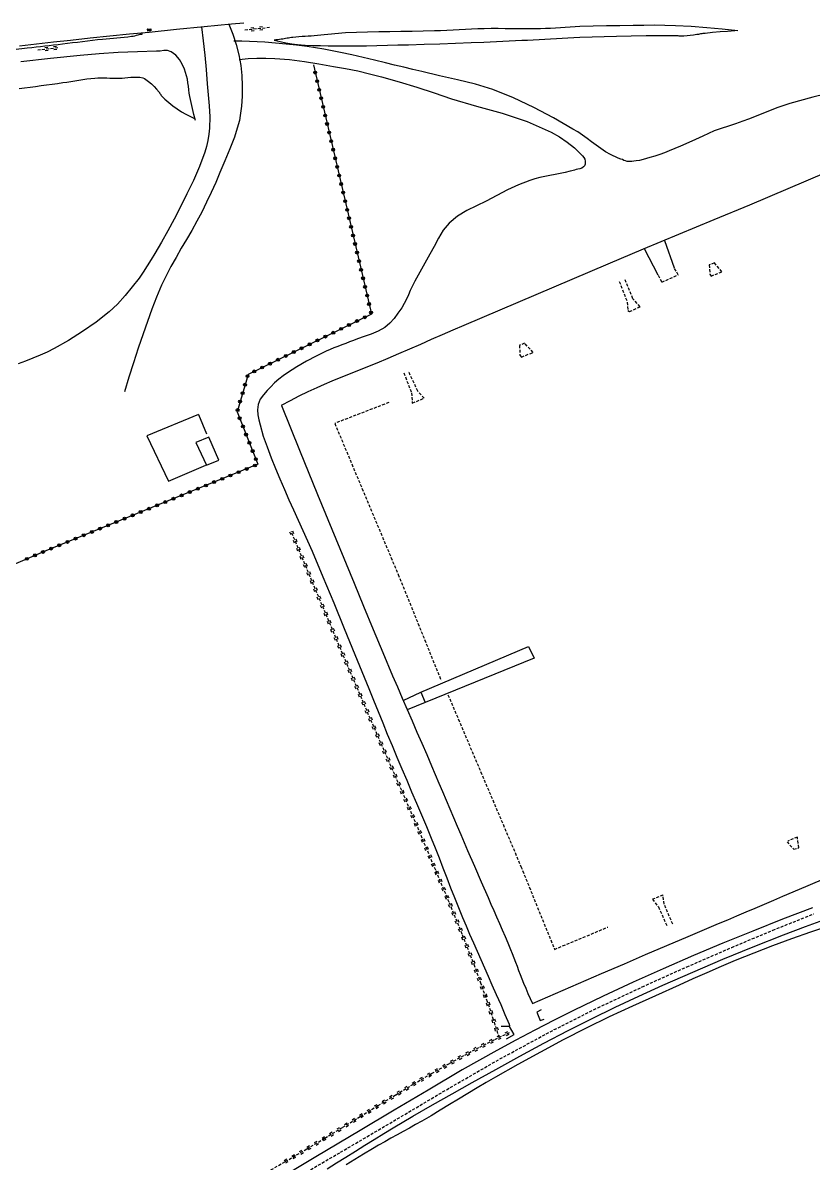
# Model space of a CAD drawing. Header units: millimetres. Extents: x 163000 to 164000, y 125000 to 126000.
# Drawn here: x 163641.3 to 163776, y 125805.7 to 126000 of the extents above; entities that cross this region are included whole.
import ezdxf

# ---------------------------------------------------------------- set-up
doc = ezdxf.new("R2010")
doc.units = ezdxf.units.MM
doc.linetypes.add('DASHED', pattern=[0.75, 0.5, -0.25])
doc.layers.get('0').update_dxf_attribs({"linetype": 'CONTINUOUS'})
for name, color, linetype in [('W0001', 6, 'DASHED'), ('W0008', 7, 'CONTINUOUS'), ('W0010', 4, 'CONTINUOUS'), ('W0071', 7, 'CONTINUOUS'), ('W0104', 1, 'CONTINUOUS'), ('W0105', 7, 'CONTINUOUS'), ('W0112', 1, 'DASHED'), ('W0120', 7, 'CONTINUOUS'), ('W0211', 2, 'CONTINUOUS'), ('W0214', 2, 'CONTINUOUS'), ('W0220', 5, 'DASHED'), ('W0323', 7, 'CONTINUOUS'), ('W0401', 7, 'CONTINUOUS'), ('W0510', 5, 'CONTINUOUS')]:
    doc.layers.add(name, color=color, linetype=linetype)

# ---------------------------------------------------------------- blocks, each defined once
blk = doc.blocks.new('T401')
for p, q in [((-0.3, 0.3), (0, 0.3)), ((-0.3, -0.25), (-0.3, 0.3)), ((-0.3, 0.15), (0, 0.15)), ((-0.3, 0), (0, 0)), ((0, 0.3), (0, -0.25)), ((-0.3, -0.15), (0, -0.15)), ((-0.3, -0.25), (-0.3, -0.3)), ((-0.3, -0.3), (0, -0.3)), ((0, -0.3), (0, -0.25))]:
    blk.add_line(p, q)
blk = doc.blocks.new('t220o')
at = {"color": 0, "linetype": 'Continuous'}
for p, q in [((-0.25, 0.25), (0.25, 0.25)), ((-0.25, -0.25), (0.25, -0.25))]:
    blk.add_line(p, q, dxfattribs=at)
blk = doc.blocks.new('t323o')
at = {"color": 0, "linetype": 'Continuous'}
for radius in [0.25, 0.15]:
    blk.add_circle((0, 0), radius, dxfattribs=at)

msp = doc.modelspace()

# ---------------------------------------------------------------- linework, layer by layer
at = {"layer": 'W0001'}
msp.add_lwpolyline([(163690.36, 125804.57), (163695.44, 125807.53), (163704.49, 125812.84), (163713.53, 125818.2), (163722.63, 125823.44), (163731.88, 125828.43), (163739.34, 125832.16), (163746.88, 125835.71), (163754.49, 125839.12), (163762.15, 125842.44), (163769.14, 125845.36), (163776.17, 125848.18)], dxfattribs=at)
at = {"layer": 'W0008'}
for points in [[(163640.76, 125996.07), (163643.65, 125996.41), (163646.54, 125996.75), (163649.43, 125997.07), (163652.78, 125997.43), (163656.13, 125997.77), (163659.48, 125998.1), (163662.83, 125998.43), (163667.52, 125998.9), (163672.2, 125999.37), (163676.89, 125999.82), (163678.98, 126000)], [(163775.95, 125849.18), (163770.83, 125847.24), (163765.73, 125845.24), (163760.66, 125843.18), (163755.62, 125841.06), (163750.47, 125838.81), (163745.34, 125836.5), (163740.24, 125834.13), (163735.17, 125831.69), (163731.87, 125830.05), (163728.6, 125828.36), (163725.34, 125826.64), (163722.11, 125824.88), (163716.23, 125821.56), (163710.41, 125818.14), (163704.61, 125814.69), (163698.81, 125811.24), (163691.24, 125806.75), (163683.67, 125802.23)], [(163693.16, 125804.71), (163694.77, 125805.71), (163696.38, 125806.72), (163697.99, 125807.73), (163699.59, 125808.74), (163701.2, 125809.74), (163702.82, 125810.74), (163704.45, 125811.71), (163707.78, 125813.68), (163711.14, 125815.61), (163714.51, 125817.51), (163717.89, 125819.4), (163721.96, 125821.66), (163726.04, 125823.91), (163730.15, 125826.13), (163734.28, 125828.28), (163738.28, 125830.28), (163742.3, 125832.24), (163746.34, 125834.14), (163750.41, 125836), (163755.51, 125838.24), (163760.64, 125840.42), (163765.79, 125842.53), (163770.98, 125844.58), (163774.71, 125846), (163778.46, 125847.36)]]:
    msp.add_lwpolyline(points, dxfattribs=at)
at = {"layer": 'W0010'}
msp.add_lwpolyline([(163639.73, 125995.44), (163642.06, 125995.72), (163642.81, 125995.81), (163643.56, 125995.89), (163644.3, 125995.98), (163645.05, 125996.07), (163645.8, 125996.15), (163646.55, 125996.24), (163647.3, 125996.32), (163648.05, 125996.41), (163648.9, 125996.51), (163649.75, 125996.62), (163650.61, 125996.72), (163651.46, 125996.83), (163652.31, 125996.94), (163653.17, 125997.04), (163654.02, 125997.14), (163654.88, 125997.23), (163655.49, 125997.29), (163656.11, 125997.34), (163656.73, 125997.39), (163657.35, 125997.44), (163657.96, 125997.49), (163658.58, 125997.54), (163659.2, 125997.61), (163659.81, 125997.7), (163660.1, 125997.75), (163660.38, 125997.8), (163660.67, 125997.87), (163660.95, 125997.93), (163661.14, 125997.98), (163661.33, 125998.04), (163661.52, 125998.09), (163661.7, 125998.15)], dxfattribs=at)
at = {"layer": 'W0071'}
for points in [[(163671.77, 125999.32), (163672.06, 125996.9), (163672.31, 125994.47), (163672.54, 125992.04), (163672.74, 125989.61), (163672.9, 125987.74), (163673.07, 125985.85), (163673.17, 125983.96), (163673.12, 125982.07), (163673.01, 125981.02), (163672.84, 125979.97), (163672.6, 125978.94), (163672.31, 125977.93), (163671.43, 125975.5), (163670.39, 125973.14), (163669.26, 125970.83), (163668.11, 125968.54), (163667.09, 125966.55), (163666.04, 125964.58), (163664.94, 125962.64), (163663.81, 125960.71), (163663.17, 125959.64), (163662.52, 125958.58), (163661.84, 125957.53), (163661.11, 125956.51), (163659.94, 125954.99), (163658.72, 125953.51), (163657.42, 125952.08), (163656.02, 125950.76), (163653.82, 125948.98), (163651.5, 125947.37), (163649.1, 125945.89), (163646.65, 125944.51), (163645.45, 125943.9), (163644.23, 125943.35), (163642.99, 125942.84), (163641.74, 125942.36), (163640.49, 125941.88)], [(163676.44, 125999.77), (163677.12, 125998.07), (163677.69, 125996.32), (163678.14, 125994.54), (163678.47, 125992.74), (163678.66, 125991), (163678.72, 125989.26), (163678.68, 125987.52), (163678.57, 125985.79), (163678.49, 125984.98), (163678.38, 125984.18), (163678.22, 125983.38), (163678.02, 125982.59), (163677.37, 125980.52), (163676.6, 125978.5), (163675.76, 125976.5), (163674.91, 125974.52), (163674.18, 125972.81), (163673.42, 125971.11), (163672.63, 125969.42), (163671.8, 125967.76), (163670.98, 125966.18), (163670.12, 125964.63), (163669.22, 125963.1), (163668.32, 125961.57), (163667.43, 125960.03), (163666.56, 125958.48), (163665.72, 125956.91), (163664.95, 125955.31), (163664.07, 125953.27), (163663.29, 125951.18), (163662.56, 125949.09), (163661.83, 125946.99), (163660.99, 125944.54), (163660.18, 125942.08), (163659.39, 125939.61), (163658.63, 125937.13)], [(163759.14, 125981.58), (163757.26, 125980.67), (163755.37, 125979.81), (163753.45, 125978.98), (163751.52, 125978.19), (163750.71, 125977.87), (163749.88, 125977.57), (163749.05, 125977.29), (163748.22, 125977.02), (163747.63, 125976.86), (163747.04, 125976.7), (163746.44, 125976.56), (163745.84, 125976.46), (163745.47, 125976.41), (163745.1, 125976.37), (163744.72, 125976.36), (163744.35, 125976.39), (163744.06, 125976.46), (163743.79, 125976.56), (163743.52, 125976.68), (163743.25, 125976.79), (163742.81, 125976.96), (163742.36, 125977.14), (163741.92, 125977.33), (163741.5, 125977.54), (163740.66, 125978.03), (163739.85, 125978.57), (163739.05, 125979.13), (163738.27, 125979.7), (163737.5, 125980.28), (163736.71, 125980.85), (163735.91, 125981.4), (163735.08, 125981.9), (163731.77, 125983.78), (163728.4, 125985.56), (163724.96, 125987.19), (163721.42, 125988.62), (163718.45, 125989.57), (163715.41, 125990.31), (163712.36, 125990.98), (163709.34, 125991.68), (163707.79, 125992.06), (163706.24, 125992.44), (163704.69, 125992.81), (163703.14, 125993.18), (163701.23, 125993.64), (163699.31, 125994.1), (163697.39, 125994.54), (163695.47, 125994.95), (163694.04, 125995.23), (163692.62, 125995.49), (163691.18, 125995.73), (163689.75, 125995.94), (163687.96, 125996.17), (163686.17, 125996.38), (163684.38, 125996.55), (163682.58, 125996.69), (163681.26, 125996.77), (163679.93, 125996.82), (163678.61, 125996.85), (163677.29, 125996.85)], [(163678.17, 125993.77), (163679.69, 125993.9), (163681.22, 125993.98), (163682.75, 125993.99), (163684.27, 125993.94), (163686.79, 125993.74), (163689.3, 125993.41), (163691.79, 125993.01), (163694.27, 125992.57), (163696.33, 125992.2), (163698.39, 125991.79), (163700.43, 125991.33), (163702.46, 125990.82), (163705.47, 125989.97), (163708.46, 125989.02), (163711.43, 125988.04), (163714.4, 125987.06), (163718.67, 125985.78), (163723, 125984.59), (163727.28, 125983.2), (163731.4, 125981.37), (163732.79, 125980.58), (163734.11, 125979.68), (163735.36, 125978.67), (163736.5, 125977.54), (163736.72, 125977.31), (163736.93, 125977.05), (163737.11, 125976.75), (163737.2, 125976.42), (163737.2, 125976.15), (163737.15, 125975.89), (163737.04, 125975.65), (163736.87, 125975.43), (163736.59, 125975.23), (163736.25, 125975.12), (163735.92, 125975.06), (163735.61, 125974.99), (163735.37, 125974.91), (163735.13, 125974.84), (163734.88, 125974.77), (163734.64, 125974.7), (163733.78, 125974.49), (163732.91, 125974.31), (163732.04, 125974.14), (163731.17, 125973.98), (163730.3, 125973.81), (163729.44, 125973.62), (163728.58, 125973.39), (163727.73, 125973.13), (163725.8, 125972.39), (163723.93, 125971.53), (163722.09, 125970.59), (163720.27, 125969.63), (163718.65, 125968.81), (163717, 125967.99), (163715.41, 125967.03), (163713.97, 125965.85), (163712.96, 125964.64), (163712.15, 125963.29), (163711.44, 125961.9), (163710.71, 125960.55), (163709.84, 125959.03), (163708.99, 125957.5), (163708.15, 125955.96), (163707.34, 125954.41)], [(163796.61, 125988.71), (163794.52, 125989.14), (163792.4, 125989.41), (163790.26, 125989.53), (163788.13, 125989.49), (163784.03, 125989.07), (163779.98, 125988.31), (163776, 125987.32), (163772.05, 125986.23), (163771.03, 125985.91), (163770.02, 125985.56), (163769.01, 125985.18), (163768.02, 125984.79), (163767.02, 125984.38), (163766.03, 125983.98), (163765.03, 125983.59), (163764.03, 125983.22), (163762.81, 125982.8), (163761.59, 125982.38), (163760.37, 125981.98), (163759.14, 125981.58)], [(163707.34, 125954.41), (163707.05, 125953.64), (163706.71, 125952.88), (163706.32, 125952.15), (163705.89, 125951.44), (163705.26, 125950.53), (163704.6, 125949.64), (163703.85, 125948.81), (163702.99, 125948.09), (163701.9, 125947.44), (163700.71, 125946.96), (163699.51, 125946.56), (163698.33, 125946.13), (163697.67, 125945.87), (163697, 125945.62), (163696.34, 125945.37), (163695.67, 125945.12), (163695, 125944.87), (163694.33, 125944.61), (163693.67, 125944.33), (163693.02, 125944.04), (163691.33, 125943.21), (163689.65, 125942.34), (163688.01, 125941.4), (163686.42, 125940.37), (163685.66, 125939.83), (163684.93, 125939.26), (163684.22, 125938.65), (163683.57, 125937.99), (163682.94, 125937.33), (163682.32, 125936.63), (163681.77, 125935.84), (163681.41, 125934.95), (163681.3, 125934.07), (163681.38, 125933.18), (163681.56, 125932.33), (163681.76, 125931.51), (163682.27, 125929.59), (163682.93, 125927.72), (163683.66, 125925.89), (163684.4, 125924.06), (163685.13, 125922.27), (163685.89, 125920.5), (163686.67, 125918.74), (163687.46, 125916.99), (163688.26, 125915.24), (163689.06, 125913.49), (163689.85, 125911.73), (163690.62, 125909.97), (163692.47, 125905.58), (163694.3, 125901.18), (163696.11, 125896.77), (163697.92, 125892.36), (163698.71, 125890.42), (163699.5, 125888.48), (163700.29, 125886.54), (163701.07, 125884.59), (163701.86, 125882.65), (163702.65, 125880.7), (163703.44, 125878.76), (163704.24, 125876.83), (163705.07, 125874.85), (163705.91, 125872.89), (163706.75, 125870.92), (163707.59, 125868.96), (163708.44, 125867), (163709.28, 125865.03), (163710.11, 125863.06), (163710.92, 125861.08), (163711.61, 125859.4), (163712.27, 125857.71), (163712.93, 125856.01), (163713.58, 125854.32), (163714.24, 125852.62), (163714.9, 125850.93), (163715.57, 125849.24), (163716.26, 125847.55), (163716.87, 125846.11), (163717.48, 125844.68), (163718.11, 125843.24), (163718.74, 125841.81), (163719.38, 125840.38), (163720.01, 125838.95), (163720.64, 125837.52), (163721.27, 125836.09), (163722.01, 125834.41), (163722.77, 125832.73), (163723.5, 125831.04), (163724.2, 125829.34), (163724.23, 125829.27), (163724.25, 125829.21), (163724.27, 125829.15), (163724.29, 125829.08)]]:
    msp.add_lwpolyline(points, dxfattribs=at)
at = {"layer": 'W0104'}
for points in [[(163671.25, 125933.26), (163662.46, 125929.62), (163666.12, 125921.9), (163672.49, 125924.6)], [(163671.25, 125933.26), (163672.63, 125929.95)]]:
    msp.add_lwpolyline(points, dxfattribs=at)
msp.add_lwpolyline([(163670.81, 125928.49), (163672.6, 125924.63), (163674.73, 125925.48), (163673, 125929.37)], close=True, dxfattribs=at)
at = {"layer": 'W0105'}
for points in [[(163750.68, 125962.9), (163752.36, 125958.23)], [(163749.62, 125957.01), (163747.26, 125961.48)], [(163706.17, 125884.51), (163709.15, 125885.92), (163709.92, 125884.19)], [(163709.92, 125884.19), (163706.84, 125882.95)]]:
    msp.add_lwpolyline(points, dxfattribs=at)
at = {"layer": 'W0112'}
for points in [[(163749.62, 125957.01), (163750.23, 125955.81), (163753.04, 125957.05), (163752.36, 125958.23)], [(163759.2, 125959.08), (163758.34, 125958.74), (163758.43, 125957.18), (163758.63, 125956.85), (163760.49, 125957.58), (163759.2, 125959.11)], [(163742.99, 125955.92), (163744.36, 125952.38), (163744.45, 125951), (163744.72, 125950.8), (163746.55, 125951.62), (163745.32, 125952.99), (163743.9, 125956.39)], [(163726.82, 125945.41), (163725.98, 125945.04), (163726.06, 125943.35), (163726.32, 125943.05), (163728.31, 125943.84), (163726.8, 125945.42)], [(163706.24, 125940.35), (163707.58, 125936.96), (163707.7, 125935.21), (163709.75, 125936.04), (163708.64, 125937.23), (163707.04, 125940.63)], [(163703.69, 125935.29), (163694.48, 125931.74), (163705.28, 125906.01), (163712.62, 125887.94)], [(163713.78, 125885.51), (163726.23, 125856.22), (163731.95, 125842.11), (163741.03, 125845.9)], [(163771.59, 125860.45), (163772.73, 125859.17), (163773.59, 125859.4), (163773.35, 125861.24), (163771.73, 125860.57)], [(163752.11, 125846.38), (163750.63, 125849.83), (163750.44, 125851.34), (163748.63, 125850.65)], [(163748.63, 125850.65), (163749.66, 125849.35), (163751.13, 125846.06)]]:
    msp.add_lwpolyline(points, dxfattribs=at)
at = {"layer": 'W0120'}
for points in [[(163709.15, 125885.92), (163727.53, 125893.73), (163728.46, 125891.73), (163709.92, 125884.19)], [(163729.67, 125831.79), (163728.91, 125831.39), (163729.49, 125829.99), (163730.16, 125830.23)], [(163723.77, 125826.87), (163725.05, 125827.61), (163724.26, 125828.99), (163722.85, 125828.94)]]:
    msp.add_lwpolyline(points, dxfattribs=at)
at = {"layer": 'W0211'}
for points in [[(163763.2, 125998.64), (163760.55, 125998.93), (163757.9, 125999.17), (163755.25, 125999.36), (163752.59, 125999.51), (163750.78, 125999.56), (163748.97, 125999.57), (163747.16, 125999.55), (163745.35, 125999.54), (163743.09, 125999.51), (163740.82, 125999.48), (163738.56, 125999.43), (163736.29, 125999.36), (163735.45, 125999.32), (163734.61, 125999.28), (163733.78, 125999.22), (163732.94, 125999.16), (163732.1, 125999.11), (163731.26, 125999.05), (163730.42, 125999.01), (163729.58, 125998.98), (163728.37, 125998.96), (163727.17, 125998.95), (163725.96, 125998.96), (163724.76, 125998.98), (163723.56, 125999), (163722.35, 125999.01), (163721.15, 125999.01), (163719.94, 125998.99), (163718.88, 125998.96), (163717.82, 125998.92), (163716.76, 125998.87), (163715.7, 125998.82), (163714.64, 125998.76), (163713.58, 125998.71), (163712.52, 125998.66), (163711.46, 125998.62), (163709.56, 125998.57), (163707.67, 125998.53), (163705.77, 125998.51), (163703.88, 125998.49), (163701.98, 125998.47), (163700.08, 125998.43), (163698.19, 125998.37), (163696.29, 125998.28), (163695.69, 125998.24), (163695.1, 125998.19), (163694.5, 125998.13), (163693.9, 125998.07), (163693.3, 125998), (163692.7, 125997.94), (163692.11, 125997.88), (163691.51, 125997.83), (163690.99, 125997.78), (163690.47, 125997.75), (163689.94, 125997.71), (163689.42, 125997.68), (163688.9, 125997.64), (163688.38, 125997.6), (163687.86, 125997.55), (163687.34, 125997.5), (163687.09, 125997.47), (163686.84, 125997.43), (163686.59, 125997.4), (163686.34, 125997.36), (163686.09, 125997.32), (163685.85, 125997.28), (163685.6, 125997.24), (163685.35, 125997.2), (163685.06, 125997.16), (163684.76, 125997.12), (163684.46, 125997.09), (163684.17, 125997.05)], [(163670.72, 125983.38), (163670.48, 125984.39), (163670.24, 125985.4), (163670.01, 125986.42), (163669.79, 125987.43), (163669.68, 125988.02), (163669.59, 125988.6), (163669.52, 125989.19), (163669.44, 125989.78), (163669.35, 125990.37), (163669.23, 125990.96), (163669.06, 125991.54), (163668.84, 125992.11), (163668.46, 125992.93), (163668, 125993.75), (163667.4, 125994.5), (163666.61, 125995.07), (163665.99, 125995.26), (163665.33, 125995.27), (163664.69, 125995.19), (163664.09, 125995.15), (163660.83, 125995.07), (163657.56, 125994.92), (163654.3, 125994.7), (163651.05, 125994.44), (163645.99, 125993.94), (163640.95, 125993.33)]]:
    msp.add_lwpolyline(points, dxfattribs=at)
at = {"layer": 'W0214'}
for points in [[(163684.17, 125997.05), (163685.15, 125996.8), (163686.15, 125996.59), (163687.15, 125996.42), (163688.15, 125996.29), (163689.44, 125996.17), (163690.74, 125996.12), (163692.04, 125996.11), (163693.33, 125996.09), (163694.97, 125996.07), (163696.61, 125996.07), (163698.25, 125996.08), (163699.89, 125996.1), (163701.68, 125996.13), (163703.47, 125996.17), (163705.25, 125996.22), (163707.04, 125996.27), (163709.71, 125996.35), (163712.39, 125996.43), (163715.07, 125996.53), (163717.74, 125996.63), (163719.9, 125996.72), (163722.06, 125996.81), (163724.21, 125996.91), (163726.37, 125997.02), (163727.35, 125997.07), (163728.33, 125997.12), (163729.31, 125997.18), (163730.29, 125997.24), (163731.28, 125997.29), (163732.26, 125997.35), (163733.24, 125997.4), (163734.22, 125997.45), (163736.29, 125997.53), (163738.36, 125997.61), (163740.43, 125997.67), (163742.5, 125997.72), (163745.03, 125997.77), (163747.56, 125997.82), (163750.08, 125997.84), (163752.61, 125997.82), (163752.78, 125997.82), (163752.95, 125997.81), (163753.12, 125997.8), (163753.29, 125997.79), (163753.46, 125997.77), (163753.64, 125997.77), (163753.81, 125997.76), (163753.98, 125997.77), (163754.54, 125997.81), (163755.1, 125997.88), (163755.65, 125997.96), (163756.2, 125998.04), (163756.38, 125998.06), (163756.56, 125998.09), (163756.74, 125998.12), (163756.92, 125998.15), (163757.1, 125998.18), (163757.28, 125998.21), (163757.46, 125998.23), (163757.64, 125998.26), (163758.9, 125998.39), (163760.16, 125998.51), (163761.43, 125998.6), (163762.69, 125998.68)], [(163640.67, 125988.79), (163641.61, 125988.92), (163642.54, 125989.05), (163643.47, 125989.17), (163644.41, 125989.3), (163645.34, 125989.42), (163646.28, 125989.54), (163647.21, 125989.67), (163648.14, 125989.8), (163648.82, 125989.9), (163649.5, 125990.01), (163650.17, 125990.12), (163650.84, 125990.24), (163651.52, 125990.34), (163652.2, 125990.44), (163652.88, 125990.52), (163653.56, 125990.58), (163654.08, 125990.61), (163654.6, 125990.62), (163655.12, 125990.61), (163655.64, 125990.6), (163656.15, 125990.59), (163656.67, 125990.57), (163657.19, 125990.56), (163657.71, 125990.55), (163658.21, 125990.57), (163658.71, 125990.61), (163659.21, 125990.67), (163659.71, 125990.72), (163660.22, 125990.75), (163660.73, 125990.75), (163661.24, 125990.71), (163661.75, 125990.6), (163662.03, 125990.5), (163662.28, 125990.35), (163662.52, 125990.18), (163662.75, 125990), (163663.23, 125989.58), (163663.68, 125989.14), (163664.11, 125988.67), (163664.52, 125988.18), (163664.58, 125988.12), (163664.62, 125988.05), (163664.67, 125987.98), (163664.71, 125987.91), (163664.75, 125987.84), (163664.8, 125987.77), (163664.85, 125987.7), (163664.9, 125987.64), (163665.53, 125987), (163666.2, 125986.4), (163666.9, 125985.84), (163667.62, 125985.32), (163668.35, 125984.84), (163669.1, 125984.41), (163669.87, 125984.01), (163670.66, 125983.65)]]:
    msp.add_lwpolyline(points, dxfattribs=at)
at = {"layer": 'W0220'}
for points in [[(163683.38, 125999.18), (163678.97, 125998.72)], [(163647.28, 125995.73), (163643.84, 125995.34)], [(163722.53, 125827.07), (163721.55, 125830.13), (163720.53, 125833.17), (163719.46, 125836.2), (163718.35, 125839.21), (163716.21, 125844.71), (163713.98, 125850.17), (163711.69, 125855.6), (163709.4, 125861.04), (163708.24, 125863.76), (163707.07, 125866.48), (163705.89, 125869.19), (163704.7, 125871.9), (163703.51, 125874.61), (163702.33, 125877.32), (163701.15, 125880.03), (163699.98, 125882.75), (163696.72, 125890.37), (163693.49, 125898.01), (163690.27, 125905.65), (163687.07, 125913.3)], [(163682.3, 125803.8), (163686.04, 125805.95), (163689.75, 125808.13), (163692.8, 125809.95), (163695.83, 125811.79), (163698.85, 125813.65), (163701.87, 125815.5), (163704.9, 125817.35), (163707.94, 125819.17), (163711, 125820.96), (163714.09, 125822.71), (163716.63, 125824.1), (163719.19, 125825.45), (163721.78, 125826.76), (163724.38, 125828.02)]]:
    msp.add_lwpolyline(points, dxfattribs=at)
at = {"layer": 'W0323'}
msp.add_lwpolyline([(163690.84, 125992.82), (163700.73, 125950.37), (163679.69, 125940.08), (163677.83, 125933.7), (163681.38, 125924.77), (163645.22, 125910.04), (163630.95, 125903.95)], dxfattribs=at)
at = {"layer": 'W0510'}
for points in [[(163817.92, 125966.74), (163816.93, 125966.95), (163808.6, 125968.79), (163801.92, 125970.26), (163802.01, 125970.54), (163802.09, 125971.11), (163801.34, 125971.28), (163801.24, 125970.77), (163801.2, 125970.42), (163796.31, 125971.49), (163796.45, 125971.74), (163796.44, 125971.75), (163796.54, 125972.21), (163793, 125972.87), (163792.86, 125972.92), (163794.31, 125979.67), (163789.21, 125978.18), (163778.25, 125974.5), (163765.17, 125968.94)], [(163765.17, 125968.94), (163759.13, 125966.44), (163753.09, 125963.93), (163747.06, 125961.41), (163741.03, 125958.88), (163734.89, 125956.28), (163728.75, 125953.67), (163722.62, 125951.04), (163716.49, 125948.42), (163714.63, 125947.62), (163712.78, 125946.81), (163710.93, 125946.01), (163709.07, 125945.2), (163707.22, 125944.39), (163705.37, 125943.59), (163703.51, 125942.8), (163701.65, 125942.01), (163700.37, 125941.48), (163699.09, 125940.97), (163697.81, 125940.46), (163696.53, 125939.95), (163695.24, 125939.44), (163693.96, 125938.92), (163692.69, 125938.38), (163691.43, 125937.82), (163689.89, 125937.1), (163688.37, 125936.35), (163686.86, 125935.57), (163685.36, 125934.76)], [(163685.38, 125934.76), (163688.46, 125927.19), (163691.55, 125919.63), (163694.65, 125912.07), (163697.77, 125904.51), (163699.4, 125900.57), (163701.04, 125896.62), (163702.69, 125892.68), (163704.35, 125888.74), (163705.17, 125886.82), (163705.99, 125884.9), (163706.83, 125882.98), (163707.66, 125881.07), (163708.49, 125879.15), (163709.33, 125877.23), (163710.16, 125875.31), (163710.98, 125873.39), (163711.61, 125871.93), (163712.23, 125870.46), (163712.86, 125869), (163713.48, 125867.53), (163714.1, 125866.06), (163714.72, 125864.6), (163715.34, 125863.13), (163715.97, 125861.67), (163717.13, 125858.98), (163718.29, 125856.31), (163719.45, 125853.63), (163720.61, 125850.95), (163721.1, 125849.84), (163721.58, 125848.74), (163722.07, 125847.64), (163722.55, 125846.53), (163723.04, 125845.43), (163723.52, 125844.32), (163723.99, 125843.21), (163724.45, 125842.1), (163724.74, 125841.39), (163725.02, 125840.67), (163725.29, 125839.95), (163725.56, 125839.24), (163725.83, 125838.52), (163726.11, 125837.8), (163726.39, 125837.09), (163726.67, 125836.37), (163727.04, 125835.49), (163727.42, 125834.61), (163727.8, 125833.74), (163728.19, 125832.86)], [(163728.2, 125832.88), (163732.11, 125834.59), (163736.03, 125836.29), (163739.95, 125837.98), (163743.87, 125839.67), (163747.48, 125841.22), (163751.1, 125842.76), (163754.72, 125844.3), (163758.34, 125845.84), (163759.91, 125846.5), (163761.48, 125847.17), (163763.04, 125847.83), (163764.61, 125848.49), (163766.18, 125849.15), (163767.75, 125849.82), (163769.32, 125850.48), (163770.88, 125851.15), (163774.78, 125852.8), (163778.68, 125854.46), (163782.58, 125856.11), (163786.47, 125857.77)], [(163777.61, 125845.75), (163775.57, 125845.03)], [(163775.57, 125845.03), (163772.34, 125843.89), (163769.12, 125842.7), (163765.92, 125841.47), (163762.74, 125840.2), (163760.33, 125839.19), (163757.94, 125838.14), (163755.55, 125837.07), (163753.17, 125835.99), (163749.19, 125834.21), (163745.22, 125832.42), (163741.26, 125830.6), (163737.33, 125828.69), (163733.43, 125826.69), (163729.56, 125824.62), (163725.72, 125822.5), (163721.9, 125820.35), (163720.31, 125819.43), (163718.74, 125818.5), (163717.17, 125817.56), (163715.6, 125816.6), (163714.03, 125815.65), (163712.47, 125814.7), (163710.89, 125813.77), (163709.31, 125812.84), (163708.26, 125812.25), (163707.21, 125811.66), (163706.16, 125811.08), (163705.1, 125810.5), (163704.05, 125809.92), (163702.99, 125809.34), (163701.95, 125808.75), (163700.9, 125808.14), (163699.39, 125807.24), (163697.89, 125806.32), (163696.4, 125805.39)]]:
    msp.add_lwpolyline(points, dxfattribs=at)

# ---------------------------------------------------------------- block references
at = {"layer": 'W0220'}
for p, rotation in [((163680.46, 125998.87), 185.9867121437406), ((163681.95, 125999.03), 185.9867121437406), ((163645.33, 125995.51), 186.5522213535036), ((163646.82, 125995.68), 186.5522213535036), ((163687.17, 125913.05), 112.6974441645201), ((163687.75, 125911.67), 112.6974441645201), ((163688.33, 125910.28), 112.6974441645201), ((163688.91, 125908.9), 112.6974441645201), ((163689.49, 125907.51), 112.6974441645201), ((163690.07, 125906.13), 112.6974441645201), ((163690.65, 125904.75), 112.8360120866943), ((163691.23, 125903.37), 112.8360120866943), ((163691.81, 125901.98), 112.8360120866943), ((163692.39, 125900.6), 112.8360120866943), ((163692.98, 125899.22), 112.8360120866943), ((163693.56, 125897.84), 112.9745829646963), ((163694.14, 125896.46), 112.9745829646963), ((163694.73, 125895.07), 112.9745829646963), ((163695.31, 125893.69), 112.9745829646963), ((163695.9, 125892.31), 112.9745829646963), ((163696.49, 125890.93), 112.9745829646963), ((163697.07, 125889.55), 113.1131567981504), ((163697.66, 125888.17), 113.1131567981504), ((163698.25, 125886.79), 113.1131567981504), ((163698.84, 125885.41), 113.1131567981504), ((163699.43, 125884.03), 113.1131567981504), ((163700.02, 125882.65), 113.3014066552363), ((163700.61, 125881.28), 113.3014066552363), ((163701.2, 125879.9), 113.5079721600708), ((163701.8, 125878.52), 113.5079721600708), ((163702.4, 125877.15), 113.6388296523488), ((163703, 125875.77), 113.6388296523488), ((163703.6, 125874.4), 113.6939778009236), ((163704.21, 125873.03), 113.6939778009236), ((163704.81, 125871.65), 113.6559874282191), ((163705.41, 125870.28), 113.6559874282191), ((163706.01, 125868.9), 113.5248607662516), ((163706.61, 125867.53), 113.5248607662516), ((163707.21, 125866.15), 113.3180306937831), ((163707.8, 125864.77), 113.3180306937831), ((163708.4, 125863.4), 113.0354993139941), ((163708.98, 125862.02), 113.0354993139941), ((163709.57, 125860.64), 112.9139189047573), ((163710.15, 125859.25), 112.9139189047573), ((163710.74, 125857.87), 112.9139189047573), ((163711.32, 125856.49), 112.9139189047573), ((163711.9, 125855.11), 112.8000093232625), ((163712.48, 125853.73), 112.8000093232625), ((163713.07, 125852.34), 112.8000093232625), ((163713.65, 125850.96), 112.8000093232625), ((163714.22, 125849.58), 112.2406139608905), ((163714.79, 125848.19), 112.2406139608905), ((163715.36, 125846.8), 112.2406139608905), ((163715.93, 125845.41), 112.2406139608905), ((163716.48, 125844.02), 111.235929787058), ((163717.02, 125842.62), 111.235929787058), ((163717.57, 125841.22), 111.235929787058), ((163718.11, 125839.82), 111.235929787058), ((163718.64, 125838.42), 110.2273211755935), ((163719.16, 125837.01), 110.2273211755935), ((163719.67, 125835.6), 109.3992258723973), ((163720.17, 125834.19), 109.3992258723973), ((163720.66, 125832.77), 108.5711269076334), ((163721.14, 125831.35), 108.5711269076334), ((163721.61, 125829.92), 107.743024280264), ((163722.07, 125828.5), 107.743024280264), ((163723.87, 125827.77), 25.91944353785654), ((163719.84, 125825.78), 26.83073712176389), ((163721.18, 125826.45), 26.83073712176389), ((163722.52, 125827.12), 25.91944353785654), ((163715.86, 125823.68), 28.65332066750146), ((163717.18, 125824.39), 27.74202949868522), ((163718.51, 125825.09), 27.74202949868522), ((163713.23, 125822.23), 29.54948181198843), ((163714.54, 125822.96), 28.65332066750146), ((163709.33, 125819.99), 30.35018382240387), ((163710.62, 125820.74), 30.35018382240387), ((163711.93, 125821.49), 29.54948181198843), ((163706.75, 125818.46), 30.95693477505402), ((163708.04, 125819.23), 30.35018382240387), ((163702.9, 125816.13), 31.36969413896308), ((163704.18, 125816.91), 31.36969413896308), ((163705.46, 125817.69), 30.95693477505402), ((163700.34, 125814.56), 31.55728510638752), ((163701.62, 125815.35), 31.55728510638752), ((163696.5, 125812.21), 31.51963959820224), ((163697.78, 125812.99), 31.51963959820224), ((163699.06, 125813.78), 31.55728510638752), ((163693.94, 125810.65), 31.28782048193547), ((163695.22, 125811.43), 31.28782048193547), ((163690.09, 125808.33), 30.86184327306266), ((163691.37, 125809.1), 30.86184327306266), ((163692.66, 125809.87), 30.86184327306266), ((163687.5, 125806.81), 30.38810877495503), ((163688.79, 125807.57), 30.38810877495503), ((163686.21, 125806.05), 30.38810877495503)]:
    msp.add_blockref('t220o', p, dxfattribs=dict(at, rotation=rotation))
at = {"layer": 'W0323'}
for p, rotation in [((163691.14, 125991.52), 283.1226270664163), ((163691.48, 125990.06), 283.1226270664163), ((163691.82, 125988.6), 283.1226270664163), ((163692.16, 125987.14), 283.1226270664163), ((163692.5, 125985.68), 283.1226270664163), ((163692.84, 125984.22), 283.1226270664163), ((163693.18, 125982.76), 283.1226270664163), ((163693.53, 125981.3), 283.1226270664163), ((163693.87, 125979.84), 283.1226270664163), ((163694.21, 125978.38), 283.1226270664163), ((163694.55, 125976.91), 283.1226270664163), ((163694.89, 125975.45), 283.1226270664163), ((163695.23, 125973.99), 283.1226270664163), ((163695.57, 125972.53), 283.1226270664163), ((163695.91, 125971.07), 283.1226270664163), ((163696.25, 125969.61), 283.1226270664163), ((163696.59, 125968.15), 283.1226270664163), ((163696.93, 125966.69), 283.1226270664163), ((163697.27, 125965.23), 283.1226270664163), ((163697.61, 125963.77), 283.1226270664163), ((163697.95, 125962.31), 283.1226270664163), ((163698.29, 125960.85), 283.1226270664163), ((163698.63, 125959.39), 283.1226270664163), ((163698.97, 125957.92), 283.1226270664163), ((163699.31, 125956.46), 283.1226270664163), ((163699.65, 125955), 283.1226270664163), ((163700, 125953.54), 283.1226270664163), ((163700.34, 125952.08), 283.1226270664163), ((163700.68, 125950.62), 283.1226270664163), ((163696.92, 125948.51), 206.0586222223882), ((163698.27, 125949.17), 206.0586222223882), ((163699.61, 125949.83), 206.0586222223882), ((163692.88, 125946.53), 206.0586222223882), ((163694.22, 125947.19), 206.0586222223882), ((163695.57, 125947.85), 206.0586222223882), ((163688.83, 125944.55), 206.0586222223882), ((163690.18, 125945.21), 206.0586222223882), ((163691.53, 125945.87), 206.0586222223882), ((163684.79, 125942.58), 206.0586222223882), ((163686.14, 125943.24), 206.0586222223882), ((163687.49, 125943.9), 206.0586222223882), ((163680.75, 125940.6), 206.0586222223882), ((163682.1, 125941.26), 206.0586222223882), ((163683.44, 125941.92), 206.0586222223882), ((163679.18, 125938.33), 253.7811603449277), ((163679.6, 125939.77), 253.7811603449277), ((163678.76, 125936.89), 253.7811603449277), ((163678.34, 125935.45), 253.7811603449277), ((163677.92, 125934.01), 253.7811603449277), ((163678.26, 125932.61), 291.6740808205762), ((163678.82, 125931.22), 291.6740808205762), ((163679.37, 125929.82), 291.6740808205762), ((163679.93, 125928.43), 291.6740808205762), ((163680.48, 125927.03), 291.6740808205762), ((163681.03, 125925.64), 291.6740808205762), ((163676.69, 125922.86), 202.1600535930223), ((163678.08, 125923.43), 202.1600535930223), ((163679.47, 125923.99), 202.1600535930223), ((163680.86, 125924.56), 202.1600535930223), ((163672.52, 125921.16), 202.1600535930223), ((163673.91, 125921.73), 202.1600535930223), ((163675.3, 125922.29), 202.1600535930223), ((163666.97, 125918.9), 202.1600535930223), ((163668.36, 125919.46), 202.1600535930223), ((163669.75, 125920.03), 202.1600535930223), ((163671.14, 125920.6), 202.1600535930223), ((163662.8, 125917.2), 202.1600535930223), ((163664.19, 125917.77), 202.1600535930223), ((163665.58, 125918.33), 202.1600535930223), ((163657.24, 125914.94), 202.1600535930223), ((163658.63, 125915.5), 202.1600535930223), ((163660.02, 125916.07), 202.1600535930223), ((163661.41, 125916.64), 202.1600535930223), ((163653.08, 125913.24), 202.1600535930223), ((163654.46, 125913.81), 202.1600535930223), ((163655.85, 125914.37), 202.1600535930223), ((163648.91, 125911.54), 202.1600535930223), ((163650.3, 125912.11), 202.1600535930223), ((163651.69, 125912.68), 202.1600535930223), ((163643.36, 125909.25), 203.0963226020458), ((163644.74, 125909.84), 203.0963226020458), ((163646.13, 125910.41), 202.1600535930223), ((163647.52, 125910.98), 202.1600535930223), ((163641.98, 125908.66), 203.0963226020458)]:
    msp.add_blockref('t323o', p, dxfattribs=dict(at, rotation=rotation))
at = {"layer": 'W0401', "rotation": 275.6271512960744}
msp.add_blockref('T401', (163662.85, 125998.63), dxfattribs=at)

doc.saveas('drawing.dxf')
